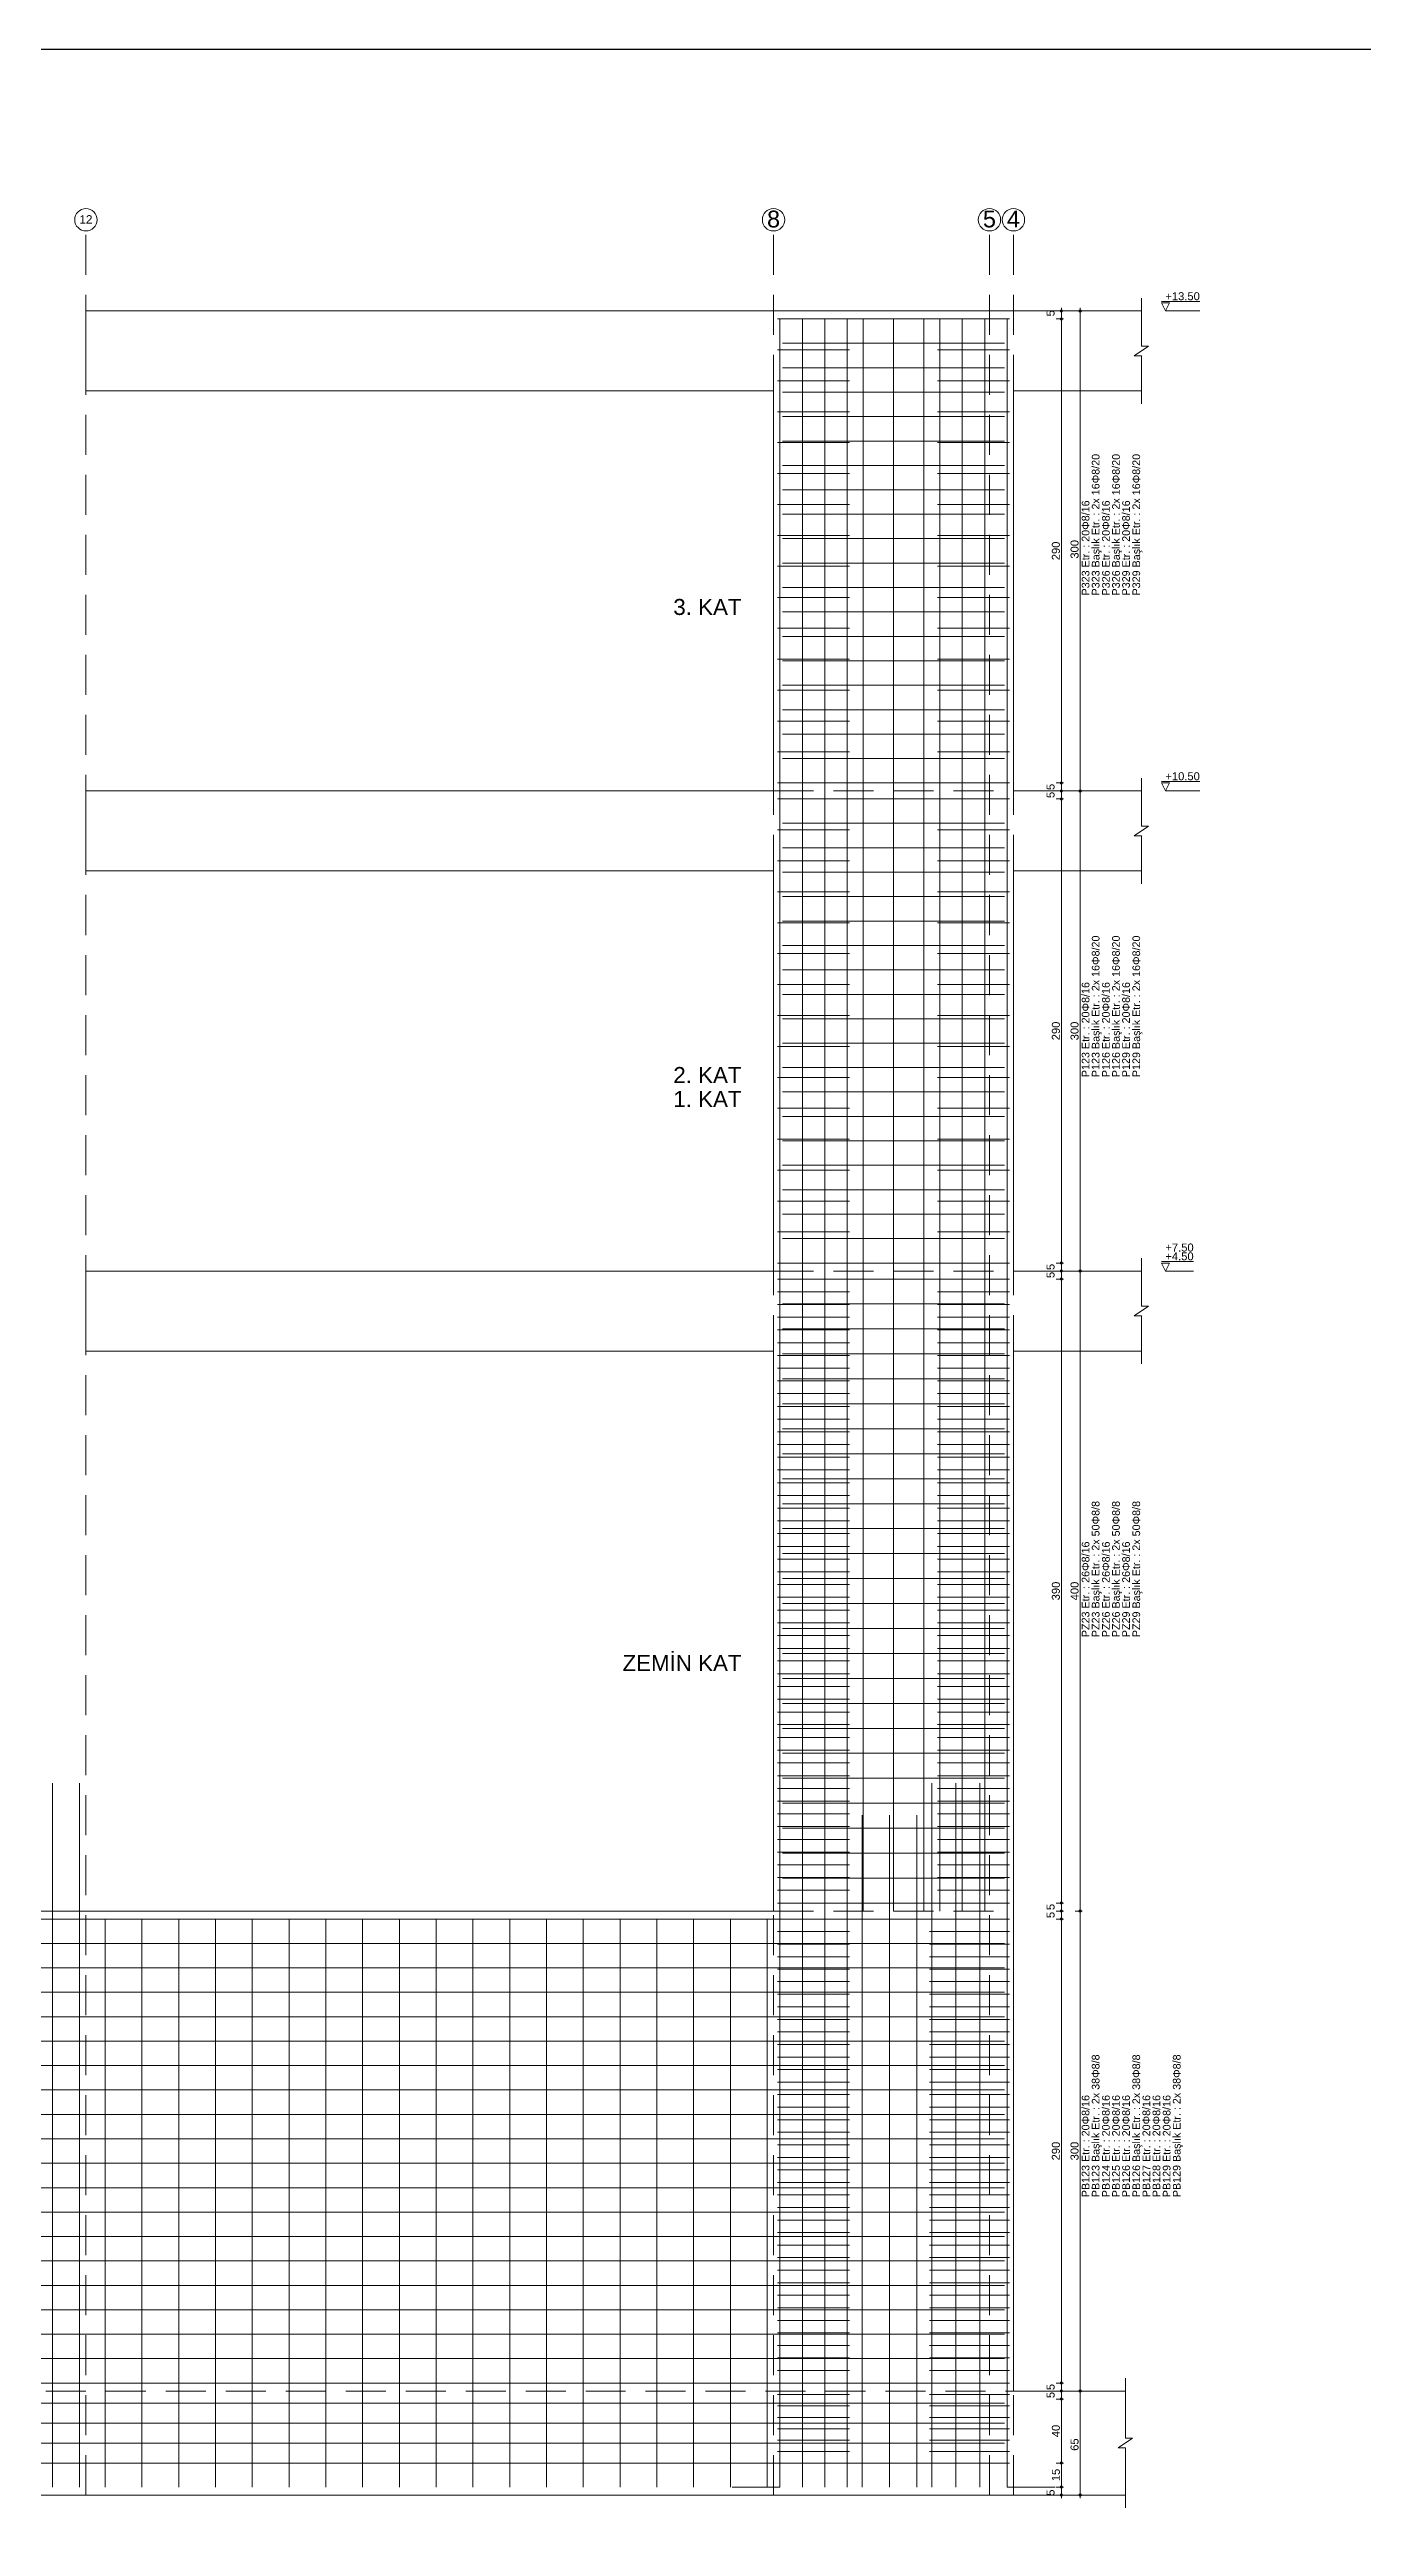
# Model space of a CAD drawing. Header units: millimetres. Extents: x 2232 to 85269, y -3593 to 5869.
# Drawn here: x 69537 to 70770, y -1398 to 907 of the extents above; entities that cross this region are included whole.
import ezdxf

# ---------------------------------------------------------------- set-up
doc = ezdxf.new("R2010")
doc.units = ezdxf.units.MM
doc.linetypes.add('DASHED2', pattern=[37.5, 25, -12.5])
for name, color, linetype in [('Donatı Çizgisi', 7, 'Continuous'), ('Panel', 7, 'Continuous'), ('Standart', 7, 'Continuous'), ('Ölçülendirme', 7, 'Continuous')]:
    doc.layers.add(name, color=color, linetype=linetype)
doc.styles.add('arial_1_18', font='arial.ttf', dxfattribs={"height": 0.2})

# ---------------------------------------------------------------- blocks, each defined once
blk = doc.blocks.new('IDE824Entity7263')
at = {"layer": 'Donatı Çizgisi', "color": 1, "linetype": 'Continuous', "lineweight": 5}
for points in [[(20861.8, 1554.2), (21006.8, 1554.2)], [(20864.8, 1539), (21003.8, 1539)], [(20861.8, 1534.9), (20906.8, 1534.9)], [(20864.8, 1523.7), (21003.8, 1523.7)], [(20961.8, 1534.9), (21006.8, 1534.9)], [(20861.8, 1515.6), (20906.8, 1515.6)], [(20864.8, 1508.5), (21003.8, 1508.5)], [(20961.8, 1515.6), (21006.8, 1515.6)], [(20861.8, 1496.2), (20906.8, 1496.2)], [(20864.8, 1493.2), (21003.8, 1493.2)], [(20961.8, 1496.2), (21006.8, 1496.2)], [(20861.8, 1476.9), (20906.8, 1476.9)], [(20864.8, 1477.9), (21003.8, 1477.9)], [(20961.8, 1476.9), (21006.8, 1476.9)], [(20864.8, 1462.7), (21003.8, 1462.7)], [(20861.8, 1457.6), (20906.8, 1457.6)], [(20864.8, 1447.4), (21003.8, 1447.4)], [(20961.8, 1457.6), (21006.8, 1457.6)], [(20861.8, 1438.2), (20906.8, 1438.2)], [(20864.8, 1432.1), (21003.8, 1432.1)], [(20961.8, 1438.2), (21006.8, 1438.2)], [(20861.8, 1418.9), (20906.8, 1418.9)], [(20864.8, 1416.9), (21003.8, 1416.9)], [(20961.8, 1418.9), (21006.8, 1418.9)], [(20861.8, 1399.6), (20906.8, 1399.6)], [(20864.8, 1401.6), (21003.8, 1401.6)], [(20961.8, 1399.6), (21006.8, 1399.6)], [(20864.8, 1386.3), (21003.8, 1386.3)], [(20861.8, 1380.2), (20906.8, 1380.2)], [(20864.8, 1371.1), (21003.8, 1371.1)], [(20961.8, 1380.2), (21006.8, 1380.2)], [(20861.8, 1360.9), (20906.8, 1360.9)], [(20864.8, 1355.8), (21003.8, 1355.8)], [(20961.8, 1360.9), (21006.8, 1360.9)], [(20861.8, 1341.6), (20906.8, 1341.6)], [(20864.8, 1340.6), (21003.8, 1340.6)], [(20961.8, 1341.6), (21006.8, 1341.6)], [(20861.8, 1322.2), (20906.8, 1322.2)], [(20864.8, 1325.3), (21003.8, 1325.3)], [(20961.8, 1322.2), (21006.8, 1322.2)], [(20864.8, 1310), (21003.8, 1310)], [(20861.8, 1302.9), (20906.8, 1302.9)], [(20864.8, 1294.8), (21003.8, 1294.8)], [(20961.8, 1302.9), (21006.8, 1302.9)], [(20861.8, 1283.6), (20906.8, 1283.6)], [(20864.8, 1279.5), (21003.8, 1279.5)], [(20961.8, 1283.6), (21006.8, 1283.6)], [(20861.8, 1264.2), (21006.8, 1264.2)], [(20861.8, 1254.2), (21006.8, 1254.2)], [(20861.8, 1234.9), (20906.8, 1234.9)], [(20864.8, 1239), (21003.8, 1239)], [(20961.8, 1234.9), (21006.8, 1234.9)], [(20861.8, 1215.6), (20906.8, 1215.6)], [(20864.8, 1223.7), (21003.8, 1223.7)], [(20961.8, 1215.6), (21006.8, 1215.6)], [(20864.8, 1208.5), (21003.8, 1208.5)], [(20861.8, 1196.2), (20906.8, 1196.2)], [(20864.8, 1193.2), (21003.8, 1193.2)], [(20961.8, 1196.2), (21006.8, 1196.2)], [(20861.8, 1176.9), (20906.8, 1176.9)], [(20864.8, 1177.9), (21003.8, 1177.9)], [(20961.8, 1176.9), (21006.8, 1176.9)], [(20861.8, 1157.6), (20906.8, 1157.6)], [(20864.8, 1162.7), (21003.8, 1162.7)], [(20961.8, 1157.6), (21006.8, 1157.6)], [(20861.8, 1138.2), (20906.8, 1138.2)], [(20864.8, 1147.4), (21003.8, 1147.4)], [(20961.8, 1138.2), (21006.8, 1138.2)], [(20864.8, 1132.1), (21003.8, 1132.1)], [(20861.8, 1118.9), (20906.8, 1118.9)], [(20864.8, 1116.9), (21003.8, 1116.9)], [(20961.8, 1118.9), (21006.8, 1118.9)], [(20861.8, 1099.6), (20906.8, 1099.6)], [(20864.8, 1101.6), (21003.8, 1101.6)], [(20961.8, 1099.6), (21006.8, 1099.6)], [(20861.8, 1080.2), (20906.8, 1080.2)], [(20864.8, 1086.3), (21003.8, 1086.3)], [(20961.8, 1080.2), (21006.8, 1080.2)], [(20861.8, 1060.9), (20906.8, 1060.9)], [(20864.8, 1071.1), (21003.8, 1071.1)], [(20961.8, 1060.9), (21006.8, 1060.9)], [(20864.8, 1055.8), (21003.8, 1055.8)], [(20861.8, 1041.6), (20906.8, 1041.6)], [(20864.8, 1040.6), (21003.8, 1040.6)], [(20961.8, 1041.6), (21006.8, 1041.6)], [(20861.8, 1022.2), (20906.8, 1022.2)], [(20864.8, 1025.3), (21003.8, 1025.3)], [(20961.8, 1022.2), (21006.8, 1022.2)], [(20861.8, 1002.9), (20906.8, 1002.9)], [(20864.8, 1010), (21003.8, 1010)], [(20961.8, 1002.9), (21006.8, 1002.9)], [(20861.8, 983.6), (20906.8, 983.6)], [(20864.8, 994.8), (21003.8, 994.8)], [(20961.8, 983.6), (21006.8, 983.6)], [(20864.8, 979.5), (21003.8, 979.5)], [(20861.8, 964.2), (21006.8, 964.2)], [(20861.8, 954.2), (21006.8, 954.2)], [(20861.8, 946.3), (20906.8, 946.3)], [(20861.8, 938.3), (20906.8, 938.3)], [(20864.8, 938.6), (21003.8, 938.6)], [(20961.8, 946.3), (21006.8, 946.3)], [(20961.8, 938.3), (21006.8, 938.3)], [(20861.8, 930.4), (20906.8, 930.4)], [(20861.8, 922.4), (20906.8, 922.4)], [(20864.8, 923), (21003.8, 923)], [(20961.8, 930.4), (21006.8, 930.4)], [(20961.8, 922.4), (21006.8, 922.4)], [(20861.8, 914.4), (20906.8, 914.4)], [(20864.8, 907.4), (21003.8, 907.4)], [(20961.8, 914.4), (21006.8, 914.4)], [(20861.8, 906.5), (20906.8, 906.5)], [(20861.8, 898.5), (20906.8, 898.5)], [(20864.8, 891.8), (21003.8, 891.8)], [(20961.8, 906.5), (21006.8, 906.5)], [(20961.8, 898.5), (21006.8, 898.5)], [(20861.8, 890.6), (20906.8, 890.6)], [(20861.8, 882.6), (20906.8, 882.6)], [(20864.8, 876.2), (21003.8, 876.2)], [(20961.8, 890.6), (21006.8, 890.6)], [(20961.8, 882.6), (21006.8, 882.6)], [(20861.8, 874.6), (20906.8, 874.6)], [(20861.8, 866.7), (20906.8, 866.7)], [(20864.8, 860.6), (21003.8, 860.6)], [(20961.8, 874.6), (21006.8, 874.6)], [(20961.8, 866.7), (21006.8, 866.7)], [(20861.8, 858.7), (20906.8, 858.7)], [(20861.8, 850.8), (20906.8, 850.8)], [(20961.8, 858.7), (21006.8, 858.7)], [(20961.8, 850.8), (21006.8, 850.8)], [(20861.8, 842.8), (20906.8, 842.8)], [(20861.8, 834.9), (20906.8, 834.9)], [(20864.8, 845), (21003.8, 845)], [(20961.8, 842.8), (21006.8, 842.8)], [(20961.8, 834.9), (21006.8, 834.9)], [(20861.8, 826.9), (20906.8, 826.9)], [(20861.8, 818.9), (20906.8, 818.9)], [(20864.8, 829.4), (21003.8, 829.4)], [(20961.8, 826.9), (21006.8, 826.9)], [(20961.8, 818.9), (21006.8, 818.9)], [(20861.8, 811), (20906.8, 811)], [(20861.8, 803), (20906.8, 803)], [(20864.8, 813.8), (21003.8, 813.8)], [(20961.8, 811), (21006.8, 811)], [(20961.8, 803), (21006.8, 803)], [(20861.8, 795.1), (20906.8, 795.1)], [(20861.8, 787.1), (20906.8, 787.1)], [(20864.8, 798.2), (21003.8, 798.2)], [(20961.8, 795.1), (21006.8, 795.1)], [(20961.8, 787.1), (21006.8, 787.1)], [(20861.8, 779.1), (20906.8, 779.1)], [(20861.8, 771.2), (20906.8, 771.2)], [(20864.8, 782.6), (21003.8, 782.6)], [(20961.8, 779.1), (21006.8, 779.1)], [(20961.8, 771.2), (21006.8, 771.2)], [(20861.8, 763.2), (20906.8, 763.2)], [(20861.8, 755.3), (20906.8, 755.3)], [(20864.8, 767), (21003.8, 767)], [(20961.8, 763.2), (21006.8, 763.2)], [(20961.8, 755.3), (21006.8, 755.3)], [(20861.8, 747.3), (20906.8, 747.3)], [(20861.8, 739.3), (20906.8, 739.3)], [(20864.8, 751.4), (21003.8, 751.4)], [(20961.8, 747.3), (21006.8, 747.3)], [(20961.8, 739.3), (21006.8, 739.3)], [(20861.8, 731.4), (20906.8, 731.4)], [(20861.8, 723.4), (20906.8, 723.4)], [(20864.8, 735.8), (21003.8, 735.8)], [(20961.8, 731.4), (21006.8, 731.4)], [(20961.8, 723.4), (21006.8, 723.4)], [(20861.8, 715.5), (20906.8, 715.5)], [(20861.8, 707.5), (20906.8, 707.5)], [(20864.8, 720.2), (21003.8, 720.2)], [(20961.8, 715.5), (21006.8, 715.5)], [(20961.8, 707.5), (21006.8, 707.5)], [(20861.8, 699.5), (20906.8, 699.5)], [(20861.8, 691.6), (20906.8, 691.6)], [(20864.8, 704.6), (21003.8, 704.6)], [(20961.8, 699.5), (21006.8, 699.5)], [(20961.8, 691.6), (21006.8, 691.6)], [(20861.8, 683.6), (20906.8, 683.6)], [(20864.8, 689), (21003.8, 689)], [(20961.8, 683.6), (21006.8, 683.6)], [(20861.8, 675.7), (20906.8, 675.7)], [(20861.8, 667.7), (20906.8, 667.7)], [(20864.8, 673.4), (21003.8, 673.4)], [(20961.8, 675.7), (21006.8, 675.7)], [(20961.8, 667.7), (21006.8, 667.7)], [(20861.8, 659.8), (20906.8, 659.8)], [(20861.8, 651.8), (20906.8, 651.8)], [(20864.8, 657.8), (21003.8, 657.8)], [(20961.8, 659.8), (21006.8, 659.8)], [(20961.8, 651.8), (21006.8, 651.8)], [(20861.8, 643.8), (20906.8, 643.8)], [(20861.8, 635.9), (20906.8, 635.9)], [(20864.8, 642.2), (21003.8, 642.2)], [(20961.8, 643.8), (21006.8, 643.8)], [(20961.8, 635.9), (21006.8, 635.9)], [(20861.8, 627.9), (20906.8, 627.9)], [(20861.8, 620), (20906.8, 620)], [(20864.8, 626.6), (21003.8, 626.6)], [(20961.8, 627.9), (21006.8, 627.9)], [(20961.8, 620), (21006.8, 620)], [(20861.8, 612), (20906.8, 612)], [(20861.8, 604), (20906.8, 604)], [(20864.8, 611), (21003.8, 611)], [(20961.8, 612), (21006.8, 612)], [(20961.8, 604), (21006.8, 604)], [(20861.8, 596.1), (20906.8, 596.1)], [(20861.8, 588.1), (20906.8, 588.1)], [(20864.8, 595.4), (21003.8, 595.4)], [(20961.8, 596.1), (21006.8, 596.1)], [(20961.8, 588.1), (21006.8, 588.1)], [(20861.8, 580.2), (20906.8, 580.2)], [(20861.8, 572.2), (20906.8, 572.2)], [(20864.8, 579.8), (21003.8, 579.8)], [(20961.8, 580.2), (21006.8, 580.2)], [(20961.8, 572.2), (21006.8, 572.2)], [(19131.8, 554.2), (21006.8, 554.2)], [(20861.8, 564.2), (21006.8, 564.2)], [(19134.8, 539), (21003.8, 539)], [(20861.8, 546.4), (20906.8, 546.4)], [(20861.8, 538.6), (20906.8, 538.6)], [(20956.8, 546.4), (21006.8, 546.4)], [(20956.8, 538.6), (21006.8, 538.6)], [(19134.8, 523.7), (21003.8, 523.7)], [(20861.8, 530.7), (20906.8, 530.7)], [(20861.8, 522.9), (20906.8, 522.9)], [(20956.8, 530.7), (21006.8, 530.7)], [(20956.8, 522.9), (21006.8, 522.9)], [(19134.8, 508.5), (21003.8, 508.5)], [(20861.8, 515.1), (20906.8, 515.1)], [(20861.8, 507.2), (20906.8, 507.2)], [(20956.8, 515.1), (21006.8, 515.1)], [(20956.8, 507.2), (21006.8, 507.2)], [(19134.8, 493.2), (21003.8, 493.2)], [(20861.8, 499.4), (20906.8, 499.4)], [(20956.8, 499.4), (21006.8, 499.4)], [(19134.8, 477.9), (21003.8, 477.9)], [(20861.8, 491.5), (20906.8, 491.5)], [(20861.8, 483.7), (20906.8, 483.7)], [(20956.8, 491.5), (21006.8, 491.5)], [(20956.8, 483.7), (21006.8, 483.7)], [(19134.8, 462.7), (21003.8, 462.7)], [(20861.8, 475.9), (20906.8, 475.9)], [(20861.8, 468), (20906.8, 468)], [(20956.8, 475.9), (21006.8, 475.9)], [(20956.8, 468), (21006.8, 468)], [(19134.8, 447.4), (21003.8, 447.4)], [(20861.8, 460.2), (20906.8, 460.2)], [(20861.8, 452.3), (20906.8, 452.3)], [(20956.8, 460.2), (21006.8, 460.2)], [(20956.8, 452.3), (21006.8, 452.3)], [(19134.8, 432.1), (21003.8, 432.1)], [(20861.8, 444.5), (20906.8, 444.5)], [(20861.8, 436.7), (20906.8, 436.7)], [(20956.8, 444.5), (21006.8, 444.5)], [(20956.8, 436.7), (21006.8, 436.7)], [(19134.8, 416.9), (21003.8, 416.9)], [(20861.8, 428.8), (20906.8, 428.8)], [(20861.8, 421), (20906.8, 421)], [(20956.8, 428.8), (21006.8, 428.8)], [(20956.8, 421), (21006.8, 421)], [(19134.8, 401.6), (21003.8, 401.6)], [(20861.8, 413.2), (20906.8, 413.2)], [(20861.8, 405.3), (20906.8, 405.3)], [(20956.8, 413.2), (21006.8, 413.2)], [(20956.8, 405.3), (21006.8, 405.3)], [(19134.8, 386.3), (21003.8, 386.3)], [(20861.8, 397.5), (20906.8, 397.5)], [(20861.8, 389.6), (20906.8, 389.6)], [(20956.8, 397.5), (21006.8, 397.5)], [(20956.8, 389.6), (21006.8, 389.6)], [(19134.8, 371.1), (21003.8, 371.1)], [(20861.8, 381.8), (20906.8, 381.8)], [(20861.8, 374), (20906.8, 374)], [(20956.8, 381.8), (21006.8, 381.8)], [(20956.8, 374), (21006.8, 374)], [(19134.8, 355.8), (21003.8, 355.8)], [(20861.8, 366.1), (20906.8, 366.1)], [(20861.8, 358.3), (20906.8, 358.3)], [(20956.8, 366.1), (21006.8, 366.1)], [(20956.8, 358.3), (21006.8, 358.3)], [(19134.8, 340.6), (21003.8, 340.6)], [(20861.8, 350.5), (20906.8, 350.5)], [(20861.8, 342.6), (20906.8, 342.6)], [(20956.8, 350.5), (21006.8, 350.5)], [(20956.8, 342.6), (21006.8, 342.6)], [(19134.8, 325.3), (21003.8, 325.3)], [(20861.8, 334.8), (20906.8, 334.8)], [(20861.8, 326.9), (20906.8, 326.9)], [(20956.8, 334.8), (21006.8, 334.8)], [(20956.8, 326.9), (21006.8, 326.9)], [(19134.8, 310), (21003.8, 310)], [(20861.8, 319.1), (20906.8, 319.1)], [(20861.8, 311.3), (20906.8, 311.3)], [(20956.8, 319.1), (21006.8, 319.1)], [(20956.8, 311.3), (21006.8, 311.3)], [(19134.8, 294.8), (21003.8, 294.8)], [(20861.8, 303.4), (20906.8, 303.4)], [(20861.8, 295.6), (20906.8, 295.6)], [(20956.8, 303.4), (21006.8, 303.4)], [(20956.8, 295.6), (21006.8, 295.6)], [(19134.8, 279.5), (21003.8, 279.5)], [(20861.8, 287.8), (20906.8, 287.8)], [(20861.8, 279.9), (20906.8, 279.9)], [(20956.8, 287.8), (21006.8, 287.8)], [(20956.8, 279.9), (21006.8, 279.9)], [(19131.8, 264.2), (21006.8, 264.2)], [(20861.8, 272.1), (20906.8, 272.1)], [(20956.8, 272.1), (21006.8, 272.1)], [(19134.8, 251.7), (21003.8, 251.7)], [(20861.8, 257.1), (20906.8, 257.1)], [(20861.8, 250), (20906.8, 250)], [(20956.8, 257.1), (21006.8, 257.1)], [(20956.8, 250), (21006.8, 250)], [(19134.8, 239.2), (21003.8, 239.2)], [(20861.8, 242.8), (20906.8, 242.8)], [(20861.8, 235.7), (20906.8, 235.7)], [(20956.8, 242.8), (21006.8, 242.8)], [(20956.8, 235.7), (21006.8, 235.7)], [(19134.8, 226.7), (21003.8, 226.7)], [(20861.8, 228.5), (20906.8, 228.5)], [(20861.8, 221.4), (20906.8, 221.4)], [(20956.8, 228.5), (21006.8, 228.5)], [(20956.8, 221.4), (21006.8, 221.4)], [(19131.8, 214.2), (21006.8, 214.2)]]:
    blk.add_lwpolyline(points, dxfattribs=at)
at = {"layer": 'Donatı Çizgisi', "color": 5, "linetype": 'Continuous', "lineweight": 5}
for points in [[(20863.3, 199.2), (20863.3, 1554.2)], [(20863.3, 1554.2), (20881.9, 1554.2)], [(20877.3, 199.2), (20877.3, 1554.2)], [(20891.3, 199.2), (20891.3, 1554.2)], [(20905.3, 199.2), (20905.3, 1554.2)], [(20915.3, 559.2), (20915.3, 1554.2)], [(20934.3, 559.2), (20934.3, 1554.2)], [(20953.3, 559.2), (20953.3, 1554.2)], [(20963.3, 559.2), (20963.3, 1554.2)], [(20977.3, 559.2), (20977.3, 1554.2)], [(20986.7, 1554.2), (21005.3, 1554.2)], [(20991.3, 559.2), (20991.3, 1554.2)], [(21005.3, 199.2), (21005.3, 1554.2)], [(20408.3, 199.2), (20408.3, 639.2)], [(20425.3, 199.2), (20425.3, 639.2)], [(20958.3, 199.2), (20958.3, 639.2)], [(20973.3, 199.2), (20973.3, 639.2)], [(20988.3, 199.2), (20988.3, 639.2)], [(20914.8, 199.2), (20914.8, 619.2)], [(20931.8, 199.2), (20931.8, 619.2)], [(20948.8, 199.2), (20948.8, 619.2)], [(20441.3, 199.2), (20441.3, 554.2)], [(20464.3, 199.2), (20464.3, 554.2)], [(20487.3, 199.2), (20487.3, 554.2)], [(20510.3, 199.2), (20510.3, 554.2)], [(20533.3, 199.2), (20533.3, 554.2)], [(20556.3, 199.2), (20556.3, 554.2)], [(20579.3, 199.2), (20579.3, 554.2)], [(20602.3, 199.2), (20602.3, 554.2)], [(20625.3, 199.2), (20625.3, 554.2)], [(20648.3, 199.2), (20648.3, 554.2)], [(20671.3, 199.2), (20671.3, 554.2)], [(20694.3, 199.2), (20694.3, 554.2)], [(20717.3, 199.2), (20717.3, 554.2)], [(20740.3, 199.2), (20740.3, 554.2)], [(20763.3, 199.2), (20763.3, 554.2)], [(20786.3, 199.2), (20786.3, 554.2)], [(20809.3, 199.2), (20809.3, 554.2)], [(20832.3, 199.2), (20832.3, 554.2)], [(20855.3, 199.2), (20855.3, 554.2)], [(20833.3, 199.2), (20863.3, 199.2)], [(21005.3, 199.2), (21035.3, 199.2)]]:
    blk.add_lwpolyline(points, dxfattribs=at)
at = {"layer": 'Panel', "color": 1, "linetype": 'Continuous', "lineweight": 5}
for points in [[(20429.3, 1559.2), (21089.3, 1559.2)], [(20429.3, 1509.2), (20429.3, 1559.2)], [(21089.3, 1537.2), (21089.3, 1567.2)], [(21084.8, 1531.2), (21093.8, 1537.2)], [(21089.3, 1537.2), (21093.8, 1537.2)], [(21084.8, 1531.2), (21089.3, 1531.2)], [(21089.3, 1501.2), (21089.3, 1531.2)], [(20429.3, 1509.2), (20859.3, 1509.2)], [(20859.3, 1259.2), (20859.3, 1509.2)], [(21009.3, 1509.2), (21089.3, 1509.2)], [(21009.3, 1259.2), (21009.3, 1509.2)], [(21089.3, 1237.2), (21089.3, 1267.2)], [(20429.3, 1259.2), (20859.3, 1259.2)], [(20429.3, 1209.2), (20429.3, 1259.2)], [(21009.3, 1259.2), (21089.3, 1259.2)], [(21084.8, 1231.2), (21093.8, 1237.2)], [(21084.8, 1231.2), (21089.3, 1231.2)], [(21089.3, 1237.2), (21093.8, 1237.2)], [(21089.3, 1201.2), (21089.3, 1231.2)], [(20429.3, 1209.2), (20859.3, 1209.2)], [(20859.3, 959.2), (20859.3, 1209.2)], [(21009.3, 959.2), (21009.3, 1209.2)], [(21009.3, 1209.2), (21089.3, 1209.2)], [(20429.3, 959.2), (20859.3, 959.2)], [(20429.3, 909.2), (20429.3, 959.2)], [(21009.3, 959.2), (21089.3, 959.2)], [(21089.3, 937.2), (21089.3, 967.2)], [(21084.8, 931.2), (21093.8, 937.2)], [(21084.8, 931.2), (21089.3, 931.2)], [(21089.3, 937.2), (21093.8, 937.2)], [(21089.3, 901.2), (21089.3, 931.2)], [(20429.3, 909.2), (20859.3, 909.2)], [(20859.3, 559.2), (20859.3, 909.2)], [(21009.3, 259.2), (21009.3, 909.2)], [(21009.3, 909.2), (21089.3, 909.2)], [(20144.3, 559.2), (20859.3, 559.2)], [(21079.3, 229.7), (21079.3, 267.2)], [(21009.3, 259.2), (21079.3, 259.2)], [(21074.8, 223.7), (21083.8, 229.7)], [(21074.8, 223.7), (21079.3, 223.7)], [(21079.3, 229.7), (21083.8, 229.7)], [(21079.3, 186.2), (21079.3, 223.7)], [(19084.3, 194.2), (21079.3, 194.2)]]:
    blk.add_lwpolyline(points, dxfattribs=at)
at = {"layer": 'Panel', "color": 1, "linetype": 'DASHED2', "lineweight": 5}
for points in [[(20859.3, 1259.2), (21009.3, 1259.2)], [(20859.3, 959.2), (21009.3, 959.2)], [(20859.3, 559.2), (21009.3, 559.2)], [(19129.3, 259.2), (21009.3, 259.2)]]:
    blk.add_lwpolyline(points, dxfattribs=at)
at = {"layer": 'Ölçülendirme', "color": 1, "linetype": 'DASHED2', "lineweight": 5}
for points in [[(20429.3, 194.2), (20429.3, 1609.2)], [(20859.3, 194.2), (20859.3, 1609.2)], [(20994.3, 194.2), (20994.3, 1609.2)], [(21009.3, 194.2), (21009.3, 1609.2)]]:
    blk.add_lwpolyline(points, dxfattribs=at)
at = {"layer": 'Ölçülendirme', "color": 1, "linetype": 'Continuous', "lineweight": 5}
for points in [[(21036, 1559.2), (21040.5, 1559.2)], [(21036, 1554.2), (21040.5, 1554.2)], [(21039.3, 192.2), (21039.3, 1561.2)], [(21047.8, 1559.2), (21052.3, 1559.2)], [(21051, 192.2), (21051, 1561.2)], [(21101.8, 1565.1), (21125.8, 1565.1)], [(21104.3, 1559.2), (21101.8, 1564.2)], [(21101.8, 1564.2), (21106.8, 1564.2)], [(21106.8, 1564.2), (21104.3, 1559.2)], [(21125.8, 1559.2), (21104.3, 1559.2)], [(21036, 1264.2), (21040.5, 1264.2)], [(21101.8, 1265.1), (21125.8, 1265.1)], [(21104.3, 1259.2), (21101.8, 1264.2)], [(21101.8, 1264.2), (21106.8, 1264.2)], [(21106.8, 1264.2), (21104.3, 1259.2)], [(21036, 1259.2), (21040.5, 1259.2)], [(21036, 1254.2), (21040.5, 1254.2)], [(21047.8, 1259.2), (21052.3, 1259.2)], [(21125.8, 1259.2), (21104.3, 1259.2)], [(21036, 964.2), (21040.5, 964.2)], [(21036, 959.2), (21040.5, 959.2)], [(21036, 954.2), (21040.5, 954.2)], [(21047.8, 959.2), (21052.3, 959.2)], [(21101.8, 965.1), (21121.9, 965.1)], [(21104.3, 959.2), (21101.8, 964.2)], [(21101.8, 964.2), (21106.8, 964.2)], [(21106.8, 964.2), (21104.3, 959.2)], [(21121.9, 959.2), (21104.3, 959.2)], [(21036, 564.2), (21040.5, 564.2)], [(21036, 559.2), (21040.5, 559.2)], [(21036, 554.2), (21040.5, 554.2)], [(21047.8, 559.2), (21052.3, 559.2)], [(21036, 264.2), (21040.5, 264.2)], [(21036, 259.2), (21040.5, 259.2)], [(21036, 254.2), (21040.5, 254.2)], [(21047.8, 259.2), (21052.3, 259.2)], [(21036, 214.2), (21040.5, 214.2)], [(21036, 199.2), (21040.5, 199.2)], [(21036, 194.2), (21040.5, 194.2)], [(21047.8, 194.2), (21052.3, 194.2)]]:
    blk.add_lwpolyline(points, dxfattribs=at)
at = {"layer": 'Ölçülendirme', "color": 30, "linetype": 'Continuous', "lineweight": 5}
for centre in [(20429.3, 1616.2), (20859.3, 1616.2), (20994.3, 1616.2), (21009.3, 1616.2)]:
    blk.add_circle(centre, 7, dxfattribs=at)
at = {"layer": 'Ölçülendirme', "color": 1, "linetype": 'Continuous', "lineweight": 5}
for centre in [(21039.3, 1559.2), (21039.3, 1554.2), (21039.3, 1554.2), (21051, 1559.2), (21039.3, 1264.2), (21039.3, 1264.2), (21039.3, 1259.2), (21039.3, 1259.2), (21051, 1259.2), (21051, 1259.2), (21039.3, 1254.2), (21039.3, 1254.2), (21039.3, 964.2), (21039.3, 964.2), (21039.3, 959.2), (21039.3, 959.2), (21039.3, 954.2), (21039.3, 954.2), (21051, 959.2), (21051, 959.2), (21039.3, 564.2), (21039.3, 564.2), (21039.3, 559.2), (21039.3, 559.2), (21039.3, 554.2), (21039.3, 554.2), (21051, 559.2), (21051, 559.2), (21039.3, 264.2), (21039.3, 264.2), (21039.3, 259.2), (21039.3, 259.2), (21039.3, 254.2), (21039.3, 254.2), (21051, 259.2), (21051, 259.2), (21039.3, 214.2), (21039.3, 214.2), (21039.3, 199.2), (21039.3, 199.2), (21039.3, 194.2), (21051, 194.2)]:
    blk.add_circle(centre, 0.75, dxfattribs=at)
at = {"layer": 'Panel', "color": 1, "linetype": 'Continuous', "lineweight": 5, "style": 'arial_1_18'}
for s, p in [('3. KAT', (20796.6, 1369.2)), ('2. KAT', (20796.6, 1076.7)), ('1. KAT', (20796.6, 1061.7)), ('ZEMİN KAT', (20764.8, 709.2))]:
    blk.add_text(s, height=10, dxfattribs=at).set_placement(p)
at = {"layer": 'Ölçülendirme', "color": 1, "linetype": 'Continuous', "lineweight": 5, "style": 'arial_1_18'}
for s, height, p in [('12', 5.25, (20425.2, 1613.8)), ('8', 10.5, (20855.2, 1611.4)), ('5', 10.5, (20990.2, 1611.4)), ('4', 10.5, (21005.2, 1611.4)), ('+13.50', 5, (21104.3, 1565.9)), ('+10.50', 5, (21104.3, 1265.9)), ('+7.50', 5, (21104.3, 971.4)), ('+4.50', 5, (21104.3, 965.9))]:
    blk.add_text(s, height=height, dxfattribs=at).set_placement(p)
for s, p in [('5', (21035, 1555.8)), ('290', (21038.3, 1403.4)), ('300', (21050, 1404.4)), ('5', (21035, 1259.8)), ('5', (21035, 1254.8)), ('290', (21038.3, 1103.4)), ('300', (21050, 1103.4)), ('5', (21035, 959.8)), ('5', (21035, 954.8)), ('390', (21038.3, 753.4)), ('400', (21050, 753.4)), ('5', (21035, 559.8)), ('5', (21035, 554.8)), ('290', (21038.3, 403.4)), ('300', (21050, 403.4)), ('5', (21035, 259.8)), ('5', (21035, 254.8)), ('40', (21038.3, 230.4)), ('65', (21050, 221.9)), ('15', (21038.3, 202.9)), ('5', (21035, 193.8))]:
    blk.add_text(s, height=5, rotation=90, dxfattribs=at).set_placement(p)
at = {"layer": 'Ölçülendirme', "color": 5, "linetype": 'Continuous', "lineweight": 5, "style": 'arial_1_18'}
for s, p in [('P323 Başlık Etr. : 2x 16Φ8/20', (21063.1, 1381.4)), ('P326 Başlık Etr. : 2x 16Φ8/20', (21075.8, 1381.4)), ('P329 Başlık Etr. : 2x 16Φ8/20', (21088.5, 1381.4)), ('P323 Etr. : 20Φ8/16', (21056.8, 1381.4)), ('P326 Etr. : 20Φ8/16', (21069.5, 1381.4)), ('P329 Etr. : 20Φ8/16', (21082.1, 1381.4)), ('P123 Başlık Etr. : 2x 16Φ8/20', (21063.1, 1080.4)), ('P126 Başlık Etr. : 2x 16Φ8/20', (21075.8, 1080.4)), ('P129 Başlık Etr. : 2x 16Φ8/20', (21088.5, 1080.4)), ('P123 Etr. : 20Φ8/16', (21056.8, 1080.4)), ('P126 Etr. : 20Φ8/16', (21069.5, 1080.4)), ('P129 Etr. : 20Φ8/16', (21082.1, 1080.4)), ('PZ23 Başlık Etr. : 2x 50Φ8/8', (21063.1, 730.4)), ('PZ26 Başlık Etr. : 2x 50Φ8/8', (21075.8, 730.4)), ('PZ29 Başlık Etr. : 2x 50Φ8/8', (21088.5, 730.4)), ('PZ23 Etr. : 26Φ8/16', (21056.8, 730.4)), ('PZ26 Etr. : 26Φ8/16', (21069.5, 730.4)), ('PZ29 Etr. : 26Φ8/16', (21082.1, 730.4)), ('PB123 Başlık Etr. : 2x 38Φ8/8', (21063.1, 380.4)), ('PB126 Başlık Etr. : 2x 38Φ8/8', (21088.5, 380.4)), ('PB129 Başlık Etr. : 2x 38Φ8/8', (21113.8, 380.4)), ('PB123 Etr. : 20Φ8/16', (21056.8, 380.4)), ('PB124 Etr. : 20Φ8/16', (21069.5, 380.4)), ('PB125 Etr. : 20Φ8/16', (21075.8, 380.4)), ('PB126 Etr. : 20Φ8/16', (21082.1, 380.4)), ('PB127 Etr. : 20Φ8/16', (21094.8, 380.4)), ('PB128 Etr. : 20Φ8/16', (21101.1, 380.4)), ('PB129 Etr. : 20Φ8/16', (21107.5, 380.4))]:
    blk.add_text(s, height=4.8, rotation=90, dxfattribs=at).set_placement(p)

msp = doc.modelspace()

# ---------------------------------------------------------------- linework, layer by layer
msp.add_line((3332.4, 906.6), (85269.2, 906.6))

# ---------------------------------------------------------------- block references
at = {"layer": 'Standart', "xscale": 1.5, "yscale": 1.5, "zscale": 1.5}
msp.add_blockref('IDE824Entity7263', (38928, -1677.6), dxfattribs=at)

doc.saveas('drawing.dxf')
